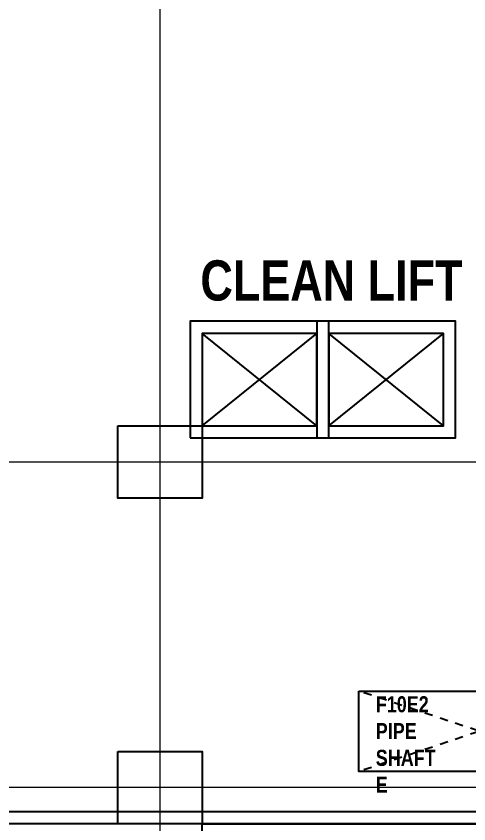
# Model space of a CAD drawing. Header units: millimetres. Extents: x -635893 to 717484, y -2208734 to -1504611.
# Drawn here: x 322861 to 334119, y -1640057 to -1619966 of the extents above; entities that cross this region are included whole.
import ezdxf

# ---------------------------------------------------------------- set-up
doc = ezdxf.new("R2010")
doc.units = ezdxf.units.MM
doc.linetypes.add('Hidden 2', pattern=[400, 200, -200])
doc.linetypes.add('IDA - Grid Line', pattern=[3500, 2000, -500, 500, -500])
doc.layers.add('000_CTCI_CSA', color=7, linetype='Continuous')
doc.layers.add('A-_ANOTGRID_E', color=7, linetype='Continuous', lineweight=9)
doc.styles.add('Site Area', font='arial.ttf', dxfattribs={"width": 0.8})

# ---------------------------------------------------------------- blocks, each defined once
blk = doc.blocks.new('clean lift lobby 2')
at = {"color": 252}
for p, q in [((73303, -6749), (75603, -3899)), ((73303, -3899), (75603, -6749)), ((73303, -9899), (75603, -7049)), ((73303, -7049), (75603, -9899))]:
    blk.add_line(p, q, dxfattribs=at)
at = {"color": 252, "elevation": 0}
for points in [[(73003, -3599), (73003, -7049), (75903, -7049), (75903, -3599)], [(73303, -3899), (73303, -6749), (75603, -6749), (75603, -3899)], [(73003, -6749), (73003, -10199), (75903, -10199), (75903, -6749)], [(73303, -7049), (73303, -9899), (75603, -9899), (75603, -7049)]]:
    blk.add_lwpolyline(points, close=True, dxfattribs=at)
blk = doc.blocks.new('PIPE SHAFT')
at = {"color": 252, "linetype": 'Hidden 2'}
for p, q in [((97099, -1747014, 0), (91099, -1745012, 0)), ((97099, -1745012, 0), (91099, -1747012, 0))]:
    blk.add_line(p, q, dxfattribs=at)
at = {"color": 252, "elevation": 0}
for points in [[(91099, -1745012), (97099, -1745012), (97099, -1747012), (91099, -1747012)], [(87200, -1748313), (97100, -1748313), (97100, -1750812), (87200, -1750812)]]:
    blk.add_lwpolyline(points, close=True, dxfattribs=at)
at = {"color": 252, "insert": (91516, -1745139, 0), "char_height": 400, "attachment_point": 1, "style": 'Site Area'}
blk.add_mtext_dynamic_manual_height_columns('{\\fArial|b1|i0|c0|p34;F10E2\\PPIPE\\PSHAFT \\PE}', width=3359.3, gutter_width=24255, heights=[0], dxfattribs=at)

msp = doc.modelspace()

# ---------------------------------------------------------------- linework, layer by layer
at = {"color": 252, "elevation": 0}
for points in [[(325388.233, -1630157.59), (327488.233, -1630157.59), (327488.233, -1631957.59), (325388.233, -1631957.59)], [(325388.233, -1638257.59), (327488.233, -1638257.59), (327488.233, -1640057.59), (325388.233, -1640057.59)]]:
    msp.add_lwpolyline(points, close=True, dxfattribs=at)
at = {"layer": '000_CTCI_CSA', "color": 252, "elevation": 0}
for points in [[(295738.439, -1589068.253), (293588.368, -1589067.802), (293588.233, -1546157.405), (363487.786, -1546157.798), (363487.786, -1561947.72), (370688.235, -1561947.722), (370688.232, -1570157.798), (373088.233, -1570157.798), (373088.233, -1606157.798), (382688.235, -1606157.798), (382688.233, -1625257.592), (387448.233, -1625257.591), (387448.231, -1640057.013), (313387.786, -1640057.014), (313388.233, -1606157.014)], [(295738.439, -1588767.797), (293888.367, -1588767.802), (293888.234, -1546457.407), (363187.786, -1546457.796), (363187.786, -1562247.72), (370388.234, -1562247.722), (370388.232, -1570457.798), (372788.233, -1570457.798), (372788.233, -1606457.798), (382388.235, -1606457.798), (382388.233, -1625557.592), (387148.233, -1625557.591), (387148.232, -1639757.013), (313687.786, -1639757.014), (313687.788, -1606157.014)]]:
    msp.add_lwpolyline(points, dxfattribs=at)
at = {"layer": 'A-_ANOTGRID_E', "color": 252, "linetype": 'IDA - Grid Line', "ltscale": 0.005}
for p, q in [((326438.233, -1526391.214, 0), (326438.233, -1656232.42, 0)), ((403522.966, -1631057.014, 0), (269057.981, -1631057.014, 0)), ((403522.966, -1639157.014, 0), (269057.981, -1639157.014, 0))]:
    msp.add_line(p, q, dxfattribs=at)

# ---------------------------------------------------------------- block references
at = {"color": 252, "lineweight": 40}
msp.add_blockref('PIPE SHAFT', (240288.03, 108256.658, 0), dxfattribs=at)
at = {"color": 252, "rotation": 90}
msp.add_blockref('clean lift lobby 2', (323588.855, -1703460.16, 0), dxfattribs=at)

# ---------------------------------------------------------------- texts
at = {"color": 252, "insert": (327443.115, -1626040.59, 0), "char_height": 1000, "attachment_point": 1, "style": 'Site Area'}
msp.add_mtext_dynamic_manual_height_columns('{\\fArial|b1|i0|c0|p34;CLEAN LIFT}', width=7526.09999, gutter_width=24254.764, heights=[0], dxfattribs=at)

doc.saveas('drawing.dxf')
